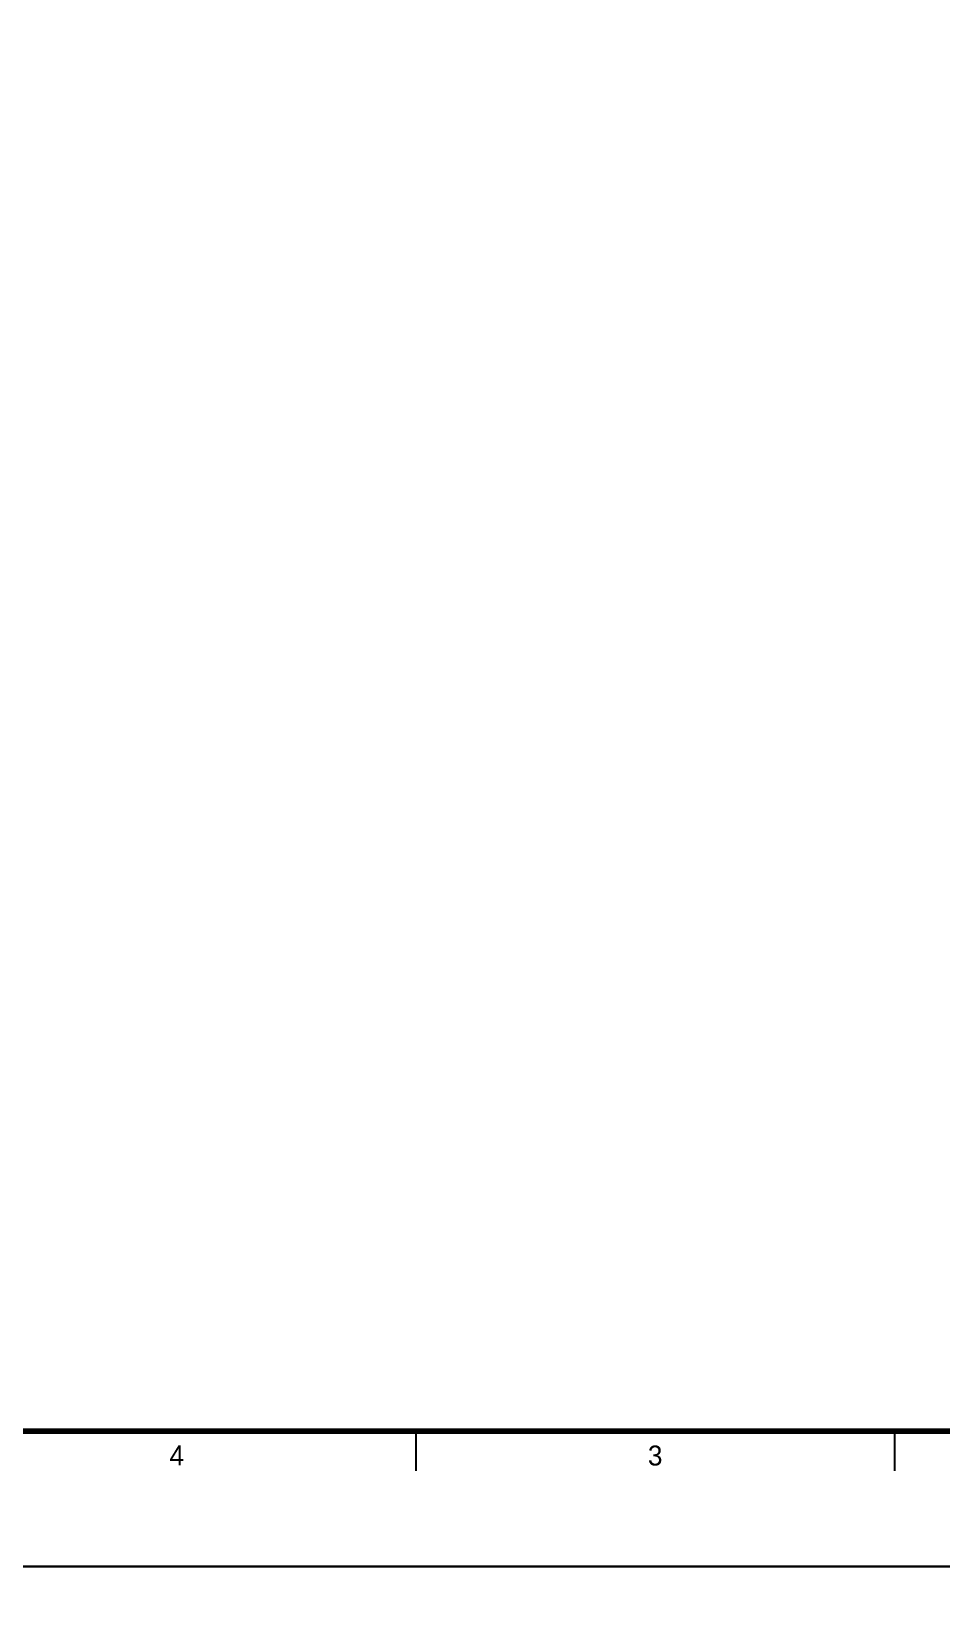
# Model space of a CAD drawing. Header units: millimetres. Extents: x -24416 to 92204, y -190080 to 23760.
# Drawn here: x 80793 to 86499, y -130955 to -121048 of the extents above; entities that cross this region are included whole.
import ezdxf
from ezdxf.enums import TextEntityAlignment as Align
from ezdxf.xclip import XClip

# ---------------------------------------------------------------- set-up
doc = ezdxf.new("R2010")
doc.units = ezdxf.units.MM
doc.header["$LTSCALE"] = 50
doc.header["$XCLIPFRAME"] = 0
doc.linetypes.add('CEN', pattern=[62, 60, -1, 0, -1])
for name, color, linetype in [('AA-BORD-FORM', 7, 'Continuous'), ('AA-BORD-TEXT', 3, 'Continuous'), ('CEN_CON', 1, 'CEN'), ('CONC', 2, 'Continuous'), ('ELE-하늘', 4, 'Continuous')]:
    doc.layers.add(name, color=color, linetype=linetype)
doc.layers.add('MC', color=135, linetype='Continuous', plot=False)
doc.styles.add('HAUD01', font='Dotum.ttf')

# ---------------------------------------------------------------- blocks, each defined once
blk = doc.blocks.new('XR-FORM 청주월명')
at = {"layer": 'AA-BORD-FORM', "color": 2}
for p, q in [((661, 17), (661, 12)), ((721, 17), (721, 12))]:
    blk.add_line(p, q, dxfattribs=at)
at = {"layer": 'AA-BORD-FORM', "color": 1}
blk.add_lwpolyline([(0, 0), (841, 0), (841, 594), (0, 594)], close=True, dxfattribs=at)
at = {"layer": 'AA-BORD-FORM', "color": 2, "const_width": 0.682}
blk.add_lwpolyline([(21, 17), (21, 577), (821, 577), (821, 17)], close=True, dxfattribs=at)
at = {"layer": 'AA-BORD-TEXT', "color": 7, "style": 'HAUD01'}
for s, p in [('4', (631, 13.95)), ('3', (691, 13.94))]:
    blk.add_text(s, height=2.5, dxfattribs=at).set_placement(p, align=Align.MIDDLE_CENTER)
blk = doc.blocks.new('U-121B(확장)1', base_point=(292391.8, -178477.8))
at = {"layer": 'CEN_CON'}
blk.add_line((292696.8, -178777.8), (292696.8, -168142.8), dxfattribs=at)
at = {"layer": 'CONC'}
blk.add_line((292391.8, -178477.8), (292391.8, -169032.8), dxfattribs=at)
at = {"layer": 'MC'}
blk.add_line((292831.8, -178777.8), (292831.8, -168142.8), dxfattribs=at)

msp = doc.modelspace()

# ---------------------------------------------------------------- block references
at = {"xscale": 50, "yscale": 50, "zscale": 50}
for p in [(50153.9, -130680), (50153.9, -160380)]:
    msp.add_blockref('XR-FORM 청주월명', p, dxfattribs=at)
at = {"layer": 'ELE-하늘'}
ref = msp.add_blockref('U-121B(확장)1', (83194.5, -121735.7), dxfattribs=at)
XClip(ref).set_block_clipping_path([(263851.77152699, -175682.7726251347), (293717.3338747716, -162307.7726251347)])

doc.saveas('drawing.dxf')
